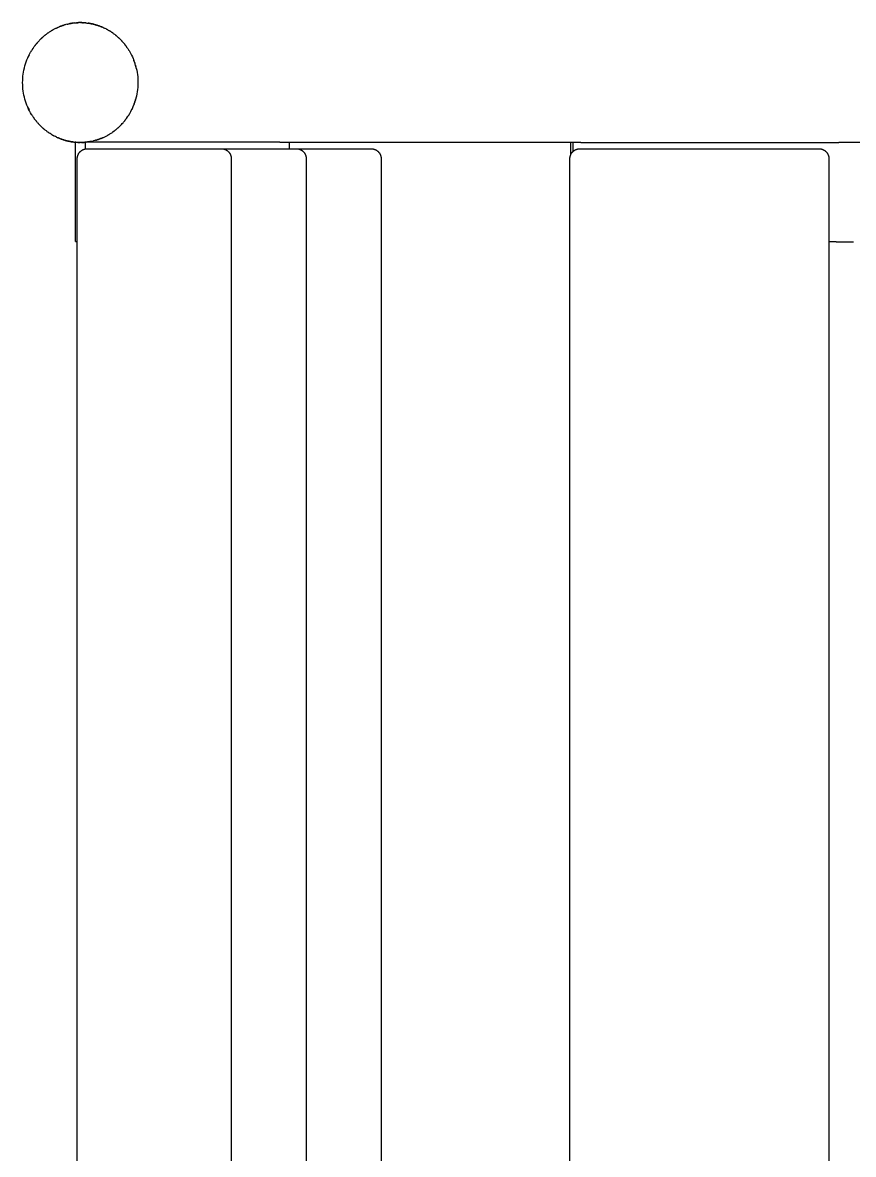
# Model space of a CAD drawing. Header units: millimetres. Extents: x -2163 to 4354, y -841 to 3711.
# Drawn here: x 1638.5 to 1973.3, y 1490.7 to 1946.8 of the extents above; entities that cross this region are included whole.
import ezdxf

# ---------------------------------------------------------------- set-up
doc = ezdxf.new("R2010")
doc.units = ezdxf.units.MM
doc.header["$MEASUREMENT"] = 0
doc.layers.add('Utwórz2D linie widoczne', color=7, linetype='Continuous', true_color=0x000000)

msp = doc.modelspace()

# ---------------------------------------------------------------- linework, layer by layer
at = {"layer": 'Utwórz2D linie widoczne'}
for p, q in [((1649.62, 1943.23), (1649.84, 1943.37)), ((1649.87, 1943.39), (1649.84, 1943.37)), ((1649.87, 1943.39), (1650.09, 1943.52)), ((1650.13, 1943.54), (1650.09, 1943.52)), ((1650.13, 1943.54), (1650.35, 1943.67)), ((1650.38, 1943.7), (1650.35, 1943.67)), ((1650.38, 1943.7), (1650.6, 1943.82)), ((1650.64, 1943.85), (1650.6, 1943.82)), ((1650.64, 1943.85), (1650.86, 1943.97)), ((1650.9, 1943.99), (1650.86, 1943.97)), ((1650.9, 1943.99), (1651.12, 1944.11)), ((1651.17, 1944.13), (1651.12, 1944.11)), ((1651.17, 1944.13), (1651.38, 1944.25)), ((1651.43, 1944.27), (1651.38, 1944.25)), ((1651.43, 1944.27), (1651.65, 1944.38)), ((1651.7, 1944.41), (1651.65, 1944.38)), ((1651.7, 1944.41), (1651.91, 1944.52)), ((1651.97, 1944.54), (1651.91, 1944.52)), ((1651.97, 1944.54), (1652.17, 1944.64)), ((1652.24, 1944.67), (1652.17, 1944.64)), ((1652.24, 1944.67), (1652.44, 1944.77)), ((1652.51, 1944.8), (1652.44, 1944.77)), ((1652.51, 1944.8), (1652.71, 1944.89)), ((1652.79, 1944.92), (1652.71, 1944.89)), ((1652.79, 1944.92), (1652.97, 1945)), ((1653.06, 1945.04), (1652.97, 1945)), ((1653.06, 1945.04), (1653.24, 1945.11)), ((1653.34, 1945.15), (1653.24, 1945.11)), ((1653.34, 1945.15), (1653.51, 1945.22)), ((1653.62, 1945.27), (1653.51, 1945.22)), ((1653.62, 1945.27), (1653.78, 1945.33)), ((1653.9, 1945.37), (1653.78, 1945.33)), ((1653.9, 1945.37), (1654.05, 1945.43)), ((1654.18, 1945.48), (1654.05, 1945.43)), ((1654.18, 1945.48), (1654.32, 1945.53)), ((1654.47, 1945.58), (1654.32, 1945.53)), ((1654.47, 1945.58), (1654.59, 1945.62)), ((1654.75, 1945.68), (1654.59, 1945.62)), ((1654.75, 1945.68), (1654.86, 1945.71)), ((1655.04, 1945.77), (1654.86, 1945.71)), ((1655.04, 1945.77), (1655.13, 1945.8)), ((1655.33, 1945.86), (1655.13, 1945.8)), ((1655.33, 1945.86), (1655.4, 1945.88)), ((1655.62, 1945.94), (1655.4, 1945.88)), ((1655.62, 1945.94), (1655.67, 1945.96)), ((1655.91, 1946.02), (1655.67, 1945.96)), ((1655.91, 1946.02), (1655.94, 1946.03)), ((1656.49, 1946.17), (1655.94, 1946.03)), ((1656.49, 1946.17), (1656.75, 1946.24)), ((1656.79, 1946.24), (1656.75, 1946.24)), ((1656.79, 1946.24), (1657.02, 1946.3)), ((1657.08, 1946.31), (1657.02, 1946.3)), ((1657.08, 1946.31), (1657.29, 1946.35)), ((1657.37, 1946.37), (1657.29, 1946.35)), ((1657.37, 1946.37), (1657.56, 1946.41)), ((1657.67, 1946.43), (1657.56, 1946.41)), ((1657.67, 1946.43), (1657.83, 1946.46)), ((1657.96, 1946.48), (1657.83, 1946.46)), ((1657.96, 1946.48), (1658.1, 1946.5)), ((1658.26, 1946.53), (1658.1, 1946.5)), ((1658.26, 1946.53), (1658.37, 1946.55)), ((1658.56, 1946.57), (1658.37, 1946.55)), ((1658.56, 1946.57), (1658.64, 1946.59)), ((1658.85, 1946.62), (1658.64, 1946.59)), ((1658.85, 1946.62), (1658.91, 1946.62)), ((1659.15, 1946.65), (1658.91, 1946.62)), ((1659.15, 1946.65), (1659.17, 1946.66)), ((1659.45, 1946.69), (1659.17, 1946.66)), ((1659.45, 1946.69), (1659.7, 1946.71)), ((1659.75, 1946.72), (1659.7, 1946.71)), ((1659.75, 1946.72), (1659.97, 1946.74)), ((1660.04, 1946.74), (1659.97, 1946.74)), ((1660.04, 1946.74), (1660.23, 1946.76)), ((1660.34, 1946.76), (1660.23, 1946.76)), ((1660.34, 1946.76), (1660.49, 1946.77)), ((1660.64, 1946.78), (1660.49, 1946.77)), ((1660.64, 1946.78), (1660.75, 1946.79)), ((1660.93, 1946.79), (1660.75, 1946.79)), ((1660.93, 1946.79), (1661.01, 1946.8)), ((1661.23, 1946.8), (1661.01, 1946.8)), ((1661.23, 1946.8), (1661.27, 1946.8)), ((1661.53, 1946.81), (1661.27, 1946.8)), ((1661.82, 1946.81), (1661.53, 1946.81)), ((1661.53, 1946.81), (1661.53, 1946.81)), ((1661.82, 1946.81), (1662.05, 1946.81)), ((1662.12, 1946.81), (1662.05, 1946.81)), ((1662.12, 1946.81), (1662.3, 1946.8)), ((1662.41, 1946.8), (1662.3, 1946.8)), ((1662.41, 1946.8), (1662.56, 1946.8)), ((1662.71, 1946.79), (1662.56, 1946.8)), ((1662.71, 1946.79), (1662.82, 1946.79)), ((1663, 1946.78), (1662.82, 1946.79)), ((1663, 1946.78), (1663.09, 1946.77)), ((1663.29, 1946.76), (1663.09, 1946.77)), ((1663.29, 1946.76), (1663.35, 1946.76)), ((1663.59, 1946.74), (1663.35, 1946.76)), ((1663.59, 1946.74), (1663.74, 1946.72)), ((1664.01, 1946.7), (1663.74, 1946.72)), ((1664.01, 1946.7), (1664.14, 1946.69)), ((1664.17, 1946.68), (1664.14, 1946.69)), ((1664.17, 1946.68), (1664.41, 1946.66)), ((1664.46, 1946.65), (1664.41, 1946.66)), ((1664.46, 1946.65), (1664.67, 1946.62)), ((1664.74, 1946.61), (1664.67, 1946.62)), ((1664.74, 1946.61), (1664.94, 1946.59)), ((1665.03, 1946.57), (1664.94, 1946.59)), ((1665.03, 1946.57), (1665.21, 1946.55)), ((1665.32, 1946.53), (1665.21, 1946.55)), ((1665.32, 1946.53), (1665.48, 1946.5)), ((1665.6, 1946.48), (1665.48, 1946.5)), ((1665.6, 1946.48), (1665.75, 1946.46)), ((1665.88, 1946.43), (1665.75, 1946.46)), ((1665.88, 1946.43), (1666.01, 1946.41)), ((1666.16, 1946.38), (1666.01, 1946.41)), ((1666.16, 1946.38), (1666.28, 1946.35)), ((1666.44, 1946.32), (1666.28, 1946.35)), ((1666.44, 1946.32), (1666.55, 1946.3)), ((1666.72, 1946.26), (1666.55, 1946.3)), ((1666.72, 1946.26), (1666.82, 1946.24)), ((1667, 1946.19), (1666.82, 1946.24)), ((1667, 1946.19), (1667.1, 1946.17)), ((1667.28, 1946.13), (1667.1, 1946.17)), ((1667.28, 1946.13), (1667.37, 1946.1)), ((1667.55, 1946.06), (1667.37, 1946.1)), ((1667.55, 1946.06), (1667.64, 1946.03)), ((1667.82, 1945.98), (1667.64, 1946.03)), ((1667.82, 1945.98), (1667.91, 1945.96)), ((1668.09, 1945.9), (1667.91, 1945.96)), ((1668.09, 1945.9), (1668.18, 1945.88)), ((1668.36, 1945.82), (1668.18, 1945.88)), ((1668.36, 1945.82), (1668.45, 1945.8)), ((1668.63, 1945.74), (1668.45, 1945.8)), ((1668.63, 1945.74), (1668.72, 1945.71)), ((1668.89, 1945.65), (1668.72, 1945.71)), ((1668.89, 1945.65), (1668.99, 1945.62)), ((1669.15, 1945.56), (1668.99, 1945.62)), ((1669.15, 1945.56), (1669.26, 1945.53)), ((1669.42, 1945.47), (1669.26, 1945.53)), ((1669.42, 1945.47), (1669.53, 1945.43)), ((1669.67, 1945.38), (1669.53, 1945.43)), ((1669.67, 1945.38), (1669.8, 1945.33)), ((1669.93, 1945.28), (1669.8, 1945.33)), ((1669.93, 1945.28), (1670.07, 1945.22)), ((1670.19, 1945.18), (1670.07, 1945.22)), ((1670.19, 1945.18), (1670.34, 1945.11)), ((1670.44, 1945.07), (1670.34, 1945.11)), ((1670.44, 1945.07), (1670.6, 1945)), ((1670.69, 1944.97), (1670.6, 1945)), ((1670.69, 1944.97), (1670.87, 1944.89)), ((1670.94, 1944.86), (1670.87, 1944.89)), ((1670.94, 1944.86), (1671.14, 1944.77)), ((1671.18, 1944.75), (1671.14, 1944.77)), ((1671.18, 1944.75), (1671.4, 1944.64)), ((1671.78, 1944.46), (1671.4, 1944.64)), ((1672.14, 1944.28), (1671.78, 1944.46)), ((1672.14, 1944.28), (1672.19, 1944.25)), ((1672.38, 1944.15), (1672.19, 1944.25)), ((1672.38, 1944.15), (1672.45, 1944.11)), ((1672.61, 1944.03), (1672.45, 1944.11)), ((1672.61, 1944.03), (1672.72, 1943.97)), ((1672.84, 1943.9), (1672.72, 1943.97)), ((1672.84, 1943.9), (1672.97, 1943.82)), ((1673.07, 1943.77), (1672.97, 1943.82)), ((1673.07, 1943.77), (1673.23, 1943.67)), ((1673.29, 1943.64), (1673.23, 1943.67)), ((1673.29, 1943.64), (1673.49, 1943.52)), ((1673.96, 1943.23), (1673.49, 1943.52)), ((1644.4, 1938.66), (1644.54, 1938.83)), ((1644.58, 1938.87), (1644.54, 1938.83)), ((1644.58, 1938.87), (1644.87, 1939.2)), ((1644.87, 1939.2), (1645.16, 1939.51)), ((1645.35, 1939.71), (1645.16, 1939.51)), ((1645.35, 1939.71), (1645.37, 1939.74)), ((1645.54, 1939.92), (1645.37, 1939.74)), ((1645.54, 1939.92), (1645.58, 1939.96)), ((1645.75, 1940.12), (1645.58, 1939.96)), ((1645.75, 1940.12), (1645.8, 1940.17)), ((1645.95, 1940.32), (1645.8, 1940.17)), ((1645.95, 1940.32), (1646.02, 1940.39)), ((1646.16, 1940.52), (1646.02, 1940.39)), ((1646.16, 1940.52), (1646.24, 1940.6)), ((1646.37, 1940.72), (1646.24, 1940.6)), ((1646.37, 1940.72), (1646.46, 1940.8)), ((1646.58, 1940.91), (1646.46, 1940.8)), ((1646.58, 1940.91), (1646.69, 1941.01)), ((1646.8, 1941.11), (1646.69, 1941.01)), ((1646.8, 1941.11), (1646.92, 1941.21)), ((1647.02, 1941.3), (1646.92, 1941.21)), ((1647.02, 1941.3), (1647.15, 1941.41)), ((1647.24, 1941.49), (1647.15, 1941.41)), ((1647.24, 1941.49), (1647.39, 1941.6)), ((1647.47, 1941.67), (1647.39, 1941.6)), ((1647.47, 1941.67), (1647.62, 1941.8)), ((1647.7, 1941.86), (1647.62, 1941.8)), ((1647.7, 1941.86), (1647.86, 1941.98)), ((1647.93, 1942.04), (1647.86, 1941.98)), ((1647.93, 1942.04), (1648.1, 1942.17)), ((1648.16, 1942.22), (1648.1, 1942.17)), ((1648.16, 1942.22), (1648.34, 1942.35)), ((1648.4, 1942.39), (1648.34, 1942.35)), ((1648.4, 1942.39), (1648.59, 1942.53)), ((1648.64, 1942.56), (1648.59, 1942.53)), ((1648.64, 1942.56), (1648.83, 1942.7)), ((1648.88, 1942.73), (1648.83, 1942.7)), ((1648.88, 1942.73), (1649.08, 1942.87)), ((1649.12, 1942.9), (1649.08, 1942.87)), ((1649.12, 1942.9), (1649.33, 1943.04)), ((1649.37, 1943.07), (1649.33, 1943.04)), ((1649.37, 1943.07), (1649.58, 1943.2)), ((1649.62, 1943.23), (1649.58, 1943.2)), ((1673.96, 1943.23), (1674, 1943.2)), ((1674.18, 1943.09), (1674, 1943.2)), ((1674.18, 1943.09), (1674.25, 1943.04)), ((1674.4, 1942.94), (1674.25, 1943.04)), ((1674.4, 1942.94), (1674.5, 1942.87)), ((1674.62, 1942.79), (1674.5, 1942.87)), ((1674.62, 1942.79), (1674.74, 1942.7)), ((1674.84, 1942.64), (1674.74, 1942.7)), ((1674.84, 1942.64), (1674.99, 1942.53)), ((1675.05, 1942.48), (1674.99, 1942.53)), ((1675.05, 1942.48), (1675.24, 1942.35)), ((1675.27, 1942.32), (1675.24, 1942.35)), ((1675.27, 1942.32), (1675.48, 1942.17)), ((1675.92, 1941.83), (1675.48, 1942.17)), ((1675.92, 1941.83), (1675.96, 1941.8)), ((1676.13, 1941.66), (1675.96, 1941.8)), ((1676.13, 1941.66), (1676.19, 1941.6)), ((1676.34, 1941.48), (1676.19, 1941.6)), ((1676.34, 1941.48), (1676.43, 1941.41)), ((1676.55, 1941.3), (1676.43, 1941.41)), ((1676.55, 1941.3), (1676.66, 1941.21)), ((1676.76, 1941.12), (1676.66, 1941.21)), ((1676.76, 1941.12), (1676.89, 1941.01)), ((1676.97, 1940.94), (1676.89, 1941.01)), ((1676.97, 1940.94), (1677.11, 1940.8)), ((1677.17, 1940.75), (1677.11, 1940.8)), ((1677.17, 1940.75), (1677.34, 1940.6)), ((1677.38, 1940.56), (1677.34, 1940.6)), ((1677.38, 1940.56), (1677.56, 1940.39)), ((1677.58, 1940.36), (1677.56, 1940.39)), ((1677.58, 1940.36), (1677.78, 1940.17)), ((1678.08, 1939.87), (1677.78, 1940.17)), ((1678.38, 1939.55), (1678.08, 1939.87)), ((1678.38, 1939.55), (1678.42, 1939.51)), ((1678.58, 1939.34), (1678.42, 1939.51)), ((1678.58, 1939.34), (1678.63, 1939.29)), ((1678.77, 1939.13), (1678.63, 1939.29)), ((1678.77, 1939.13), (1678.83, 1939.06)), ((1678.96, 1938.91), (1678.83, 1939.06)), ((1678.96, 1938.91), (1679.04, 1938.83)), ((1679.15, 1938.69), (1679.04, 1938.83)), ((1679.15, 1938.69), (1679.24, 1938.6)), ((1641.33, 1934.09), (1641.74, 1934.84)), ((1641.74, 1934.84), (1641.95, 1935.22)), ((1641.95, 1935.22), (1642.18, 1935.59)), ((1642.18, 1935.59), (1642.19, 1935.62)), ((1642.29, 1935.77), (1642.19, 1935.62)), ((1642.29, 1935.77), (1642.35, 1935.88)), ((1642.43, 1936), (1642.35, 1935.88)), ((1642.43, 1936), (1642.52, 1936.13)), ((1642.58, 1936.23), (1642.52, 1936.13)), ((1642.58, 1936.23), (1642.68, 1936.39)), ((1642.73, 1936.45), (1642.68, 1936.39)), ((1642.73, 1936.45), (1643.21, 1937.15)), ((1643.36, 1937.35), (1643.21, 1937.15)), ((1643.36, 1937.35), (1643.39, 1937.39)), ((1643.52, 1937.57), (1643.39, 1937.39)), ((1643.52, 1937.57), (1643.57, 1937.64)), ((1643.69, 1937.79), (1643.57, 1937.64)), ((1643.69, 1937.79), (1643.76, 1937.88)), ((1643.86, 1938.01), (1643.76, 1937.88)), ((1643.86, 1938.01), (1643.95, 1938.12)), ((1644.04, 1938.23), (1643.95, 1938.12)), ((1644.04, 1938.23), (1644.14, 1938.36)), ((1644.21, 1938.45), (1644.14, 1938.36)), ((1644.21, 1938.45), (1644.34, 1938.6)), ((1644.4, 1938.66), (1644.34, 1938.6)), ((1679.34, 1938.47), (1679.24, 1938.6)), ((1679.34, 1938.47), (1679.43, 1938.36)), ((1679.53, 1938.25), (1679.43, 1938.36)), ((1679.53, 1938.25), (1679.63, 1938.12)), ((1679.71, 1938.02), (1679.63, 1938.12)), ((1679.71, 1938.02), (1679.82, 1937.88)), ((1679.89, 1937.79), (1679.82, 1937.88)), ((1679.89, 1937.79), (1680.01, 1937.64)), ((1680.07, 1937.55), (1680.01, 1937.64)), ((1680.07, 1937.55), (1680.19, 1937.39)), ((1680.25, 1937.31), (1680.19, 1937.39)), ((1680.25, 1937.31), (1680.37, 1937.15)), ((1680.42, 1937.07), (1680.37, 1937.15)), ((1680.42, 1937.07), (1680.55, 1936.9)), ((1680.59, 1936.83), (1680.55, 1936.9)), ((1680.59, 1936.83), (1680.72, 1936.64)), ((1680.76, 1936.58), (1680.72, 1936.64)), ((1680.76, 1936.58), (1680.89, 1936.39)), ((1680.93, 1936.34), (1680.89, 1936.39)), ((1680.93, 1936.34), (1681.06, 1936.13)), ((1681.09, 1936.08), (1681.06, 1936.13)), ((1681.09, 1936.08), (1681.23, 1935.88)), ((1681.25, 1935.83), (1681.23, 1935.88)), ((1681.25, 1935.83), (1681.39, 1935.62)), ((1681.41, 1935.57), (1681.39, 1935.62)), ((1681.41, 1935.57), (1681.54, 1935.35)), ((1681.57, 1935.31), (1681.54, 1935.35)), ((1681.57, 1935.31), (1681.7, 1935.09)), ((1681.72, 1935.05), (1681.7, 1935.09)), ((1681.72, 1935.05), (1681.85, 1934.83)), ((1681.87, 1934.79), (1681.85, 1934.83)), ((1681.87, 1934.79), (1682, 1934.56)), ((1682.02, 1934.52), (1682, 1934.56)), ((1682.02, 1934.52), (1682.14, 1934.29)), ((1682.16, 1934.25), (1682.14, 1934.29)), ((1682.16, 1934.25), (1682.47, 1933.64)), ((1639.46, 1929.36), (1639.71, 1930.17)), ((1639.71, 1930.17), (1639.98, 1930.98)), ((1639.98, 1930.98), (1640.28, 1931.77)), ((1640.28, 1931.77), (1640.6, 1932.56)), ((1640.6, 1932.56), (1640.95, 1933.33)), ((1640.66, 1932.68), (1640.65, 1932.66)), ((1640.66, 1932.68), (1640.77, 1932.93)), ((1641, 1933.43), (1640.77, 1932.93)), ((1640.95, 1933.33), (1641.33, 1934.09)), ((1641.12, 1933.67), (1641.03, 1933.48)), ((1682.47, 1933.64), (1682.77, 1933.01)), ((1682.77, 1933.01), (1683.05, 1932.38)), ((1683.08, 1932.31), (1683.05, 1932.38)), ((1683.08, 1932.31), (1683.16, 1932.11)), ((1683.19, 1932.02), (1683.16, 1932.11)), ((1683.19, 1932.02), (1683.27, 1931.83)), ((1683.31, 1931.74), (1683.27, 1931.83)), ((1683.31, 1931.74), (1683.38, 1931.55)), ((1683.42, 1931.45), (1683.38, 1931.55)), ((1683.42, 1931.45), (1683.49, 1931.27)), ((1683.53, 1931.15), (1683.49, 1931.27)), ((1683.53, 1931.15), (1683.59, 1930.99)), ((1683.63, 1930.86), (1683.59, 1930.99)), ((1683.63, 1930.86), (1683.68, 1930.71)), ((1683.73, 1930.57), (1683.68, 1930.71)), ((1683.73, 1930.57), (1683.78, 1930.43)), ((1683.83, 1930.27), (1683.78, 1930.43)), ((1683.83, 1930.27), (1683.87, 1930.15)), ((1683.92, 1929.98), (1683.87, 1930.15)), ((1683.92, 1929.98), (1683.95, 1929.87)), ((1684.01, 1929.68), (1683.95, 1929.87)), ((1684.01, 1929.68), (1684.04, 1929.59)), ((1684.09, 1929.38), (1684.04, 1929.59)), ((1638.6, 1924.34), (1638.67, 1925.19)), ((1638.67, 1925.19), (1638.77, 1926.03)), ((1638.77, 1926.03), (1638.9, 1926.87)), ((1638.9, 1926.87), (1639.06, 1927.71)), ((1639.06, 1927.71), (1639.25, 1928.54)), ((1639.25, 1928.54), (1639.46, 1929.36)), ((1684.09, 1929.38), (1684.11, 1929.31)), ((1684.18, 1929.08), (1684.11, 1929.31)), ((1684.18, 1929.08), (1684.19, 1929.02)), ((1684.25, 1928.77), (1684.19, 1929.02)), ((1684.25, 1928.77), (1684.26, 1928.74)), ((1684.33, 1928.47), (1684.26, 1928.74)), ((1684.33, 1928.47), (1684.52, 1927.62)), ((1684.52, 1927.62), (1684.67, 1926.76)), ((1684.67, 1926.76), (1684.8, 1925.9)), ((1684.8, 1925.9), (1684.9, 1925.03)), ((1684.9, 1925.03), (1684.97, 1924.17)), ((1638.54, 1922.64), (1638.56, 1923.49)), ((1638.56, 1921.79), (1638.54, 1922.64)), ((1638.56, 1923.49), (1638.6, 1924.34)), ((1638.6, 1920.94), (1638.56, 1921.79)), ((1638.68, 1920.1), (1638.6, 1920.94)), ((1684.93, 1920.68), (1684.85, 1919.81)), ((1684.99, 1921.55), (1684.93, 1920.68)), ((1684.97, 1924.17), (1685, 1923.29)), ((1685.01, 1922.42), (1684.99, 1921.55)), ((1685, 1923.29), (1685.01, 1922.42)), ((1638.78, 1919.25), (1638.68, 1920.1)), ((1638.91, 1918.41), (1638.78, 1919.25)), ((1639.07, 1917.58), (1638.91, 1918.41)), ((1639.26, 1916.75), (1639.07, 1917.58)), ((1639.47, 1915.93), (1639.26, 1916.75)), ((1639.72, 1915.12), (1639.47, 1915.93)), ((1684.11, 1916.01), (1684.06, 1915.83)), ((1684.11, 1916.01), (1684.14, 1916.11)), ((1684.19, 1916.3), (1684.14, 1916.11)), ((1684.19, 1916.3), (1684.21, 1916.39)), ((1684.42, 1917.23), (1684.21, 1916.39)), ((1684.59, 1918.09), (1684.42, 1917.23)), ((1684.74, 1918.95), (1684.59, 1918.09)), ((1684.85, 1919.81), (1684.74, 1918.95)), ((1639.99, 1914.31), (1639.72, 1915.12)), ((1640.29, 1913.51), (1639.99, 1914.31)), ((1640.62, 1912.73), (1640.29, 1913.51)), ((1640.53, 1912.94), (1640.83, 1912.27)), ((1640.97, 1911.96), (1640.62, 1912.73)), ((1640.83, 1912.27), (1641.14, 1911.61)), ((1641.35, 1911.2), (1640.97, 1911.96)), ((1682.28, 1911.3), (1682.34, 1911.41)), ((1682.42, 1911.57), (1682.34, 1911.41)), ((1682.42, 1911.57), (1682.46, 1911.65)), ((1682.55, 1911.84), (1682.46, 1911.65)), ((1682.55, 1911.84), (1682.57, 1911.89)), ((1682.81, 1912.39), (1682.57, 1911.89)), ((1682.81, 1912.39), (1682.92, 1912.64)), ((1682.93, 1912.66), (1682.92, 1912.64)), ((1682.93, 1912.66), (1683.24, 1913.4)), ((1683.27, 1913.49), (1683.24, 1913.4)), ((1683.27, 1913.49), (1683.34, 1913.67)), ((1683.38, 1913.77), (1683.34, 1913.67)), ((1683.38, 1913.77), (1683.44, 1913.93)), ((1683.49, 1914.05), (1683.44, 1913.93)), ((1683.49, 1914.05), (1683.54, 1914.19)), ((1683.59, 1914.33), (1683.54, 1914.19)), ((1683.59, 1914.33), (1683.63, 1914.46)), ((1683.68, 1914.61), (1683.63, 1914.46)), ((1683.68, 1914.61), (1683.72, 1914.73)), ((1683.78, 1914.89), (1683.72, 1914.73)), ((1683.78, 1914.89), (1683.81, 1915)), ((1683.87, 1915.17), (1683.81, 1915)), ((1683.87, 1915.17), (1683.9, 1915.27)), ((1683.95, 1915.45), (1683.9, 1915.27)), ((1683.95, 1915.45), (1683.98, 1915.55)), ((1684.04, 1915.73), (1683.98, 1915.55)), ((1684.04, 1915.73), (1684.06, 1915.83)), ((1641.75, 1910.45), (1641.35, 1911.2)), ((1642.18, 1909.72), (1641.75, 1910.45)), ((1642.19, 1909.7), (1642.18, 1909.72)), ((1642.19, 1909.7), (1642.32, 1909.49)), ((1642.35, 1909.44), (1642.32, 1909.49)), ((1642.35, 1909.44), (1642.49, 1909.24)), ((1642.52, 1909.19), (1642.49, 1909.24)), ((1642.52, 1909.19), (1642.65, 1908.98)), ((1642.68, 1908.93), (1642.65, 1908.98)), ((1642.68, 1908.93), (1642.82, 1908.74)), ((1642.86, 1908.68), (1642.82, 1908.74)), ((1642.86, 1908.68), (1642.98, 1908.49)), ((1643.03, 1908.42), (1642.98, 1908.49)), ((1643.03, 1908.42), (1643.16, 1908.25)), ((1643.21, 1908.17), (1643.16, 1908.25)), ((1643.21, 1908.17), (1643.33, 1908.01)), ((1643.39, 1907.93), (1643.33, 1908.01)), ((1643.39, 1907.93), (1643.51, 1907.77)), ((1643.57, 1907.68), (1643.51, 1907.77)), ((1643.57, 1907.68), (1643.69, 1907.53)), ((1643.76, 1907.44), (1643.69, 1907.53)), ((1643.76, 1907.44), (1643.87, 1907.3)), ((1643.95, 1907.2), (1643.87, 1907.3)), ((1643.95, 1907.2), (1644.05, 1907.07)), ((1644.14, 1906.96), (1644.05, 1907.07)), ((1644.14, 1906.96), (1644.24, 1906.85)), ((1644.34, 1906.72), (1644.24, 1906.85)), ((1679.24, 1906.72), (1679.36, 1906.87)), ((1679.43, 1906.96), (1679.36, 1906.87)), ((1679.43, 1906.96), (1679.54, 1907.09)), ((1679.63, 1907.2), (1679.54, 1907.09)), ((1679.63, 1907.2), (1679.72, 1907.31)), ((1679.82, 1907.44), (1679.72, 1907.31)), ((1679.82, 1907.44), (1679.89, 1907.53)), ((1680.01, 1907.68), (1679.89, 1907.53)), ((1680.01, 1907.68), (1680.06, 1907.75)), ((1680.19, 1907.93), (1680.06, 1907.75)), ((1680.19, 1907.93), (1680.22, 1907.97)), ((1680.37, 1908.17), (1680.22, 1907.97)), ((1680.37, 1908.17), (1680.85, 1908.87)), ((1680.89, 1908.93), (1680.85, 1908.87)), ((1680.89, 1908.93), (1681, 1909.09)), ((1681.06, 1909.19), (1681, 1909.09)), ((1681.06, 1909.19), (1681.15, 1909.32)), ((1681.23, 1909.44), (1681.15, 1909.32)), ((1681.23, 1909.44), (1681.29, 1909.55)), ((1681.39, 1909.7), (1681.29, 1909.55)), ((1681.39, 1909.7), (1681.43, 1909.77)), ((1681.54, 1909.97), (1681.43, 1909.77)), ((1681.54, 1909.97), (1681.57, 1910)), ((1681.7, 1910.23), (1681.57, 1910)), ((1681.7, 1910.23), (1681.83, 1910.46)), ((1681.83, 1910.46), (1681.96, 1910.7)), ((1682, 1910.76), (1681.96, 1910.7)), ((1682, 1910.76), (1682.09, 1910.93)), ((1682.14, 1911.03), (1682.09, 1910.93)), ((1682.14, 1911.03), (1682.21, 1911.17)), ((1682.28, 1911.3), (1682.21, 1911.17)), ((1644.34, 1906.72), (1644.42, 1906.63)), ((1644.54, 1906.49), (1644.42, 1906.63)), ((1644.54, 1906.49), (1644.61, 1906.41)), ((1644.74, 1906.26), (1644.61, 1906.41)), ((1644.74, 1906.26), (1644.81, 1906.19)), ((1644.95, 1906.03), (1644.81, 1906.19)), ((1644.95, 1906.03), (1645, 1905.98)), ((1645.16, 1905.81), (1645, 1905.98)), ((1645.16, 1905.81), (1645.19, 1905.77)), ((1645.49, 1905.45), (1645.19, 1905.77)), ((1645.8, 1905.15), (1645.49, 1905.45)), ((1645.8, 1905.15), (1645.99, 1904.96)), ((1646.02, 1904.93), (1645.99, 1904.96)), ((1646.02, 1904.93), (1646.2, 1904.76)), ((1646.24, 1904.72), (1646.2, 1904.76)), ((1646.24, 1904.72), (1646.4, 1904.57)), ((1646.46, 1904.51), (1646.4, 1904.57)), ((1646.46, 1904.51), (1646.61, 1904.38)), ((1646.69, 1904.31), (1646.61, 1904.38)), ((1646.69, 1904.31), (1646.82, 1904.2)), ((1646.92, 1904.11), (1646.82, 1904.2)), ((1646.92, 1904.11), (1647.03, 1904.02)), ((1647.15, 1903.91), (1647.03, 1904.02)), ((1647.15, 1903.91), (1647.24, 1903.84)), ((1647.39, 1903.72), (1647.24, 1903.84)), ((1647.39, 1903.72), (1647.45, 1903.66)), ((1647.62, 1903.52), (1647.45, 1903.66)), ((1647.62, 1903.52), (1647.66, 1903.49)), ((1648.1, 1903.15), (1647.66, 1903.49)), ((1648.1, 1903.15), (1648.31, 1903)), ((1648.34, 1902.97), (1648.31, 1903)), ((1648.34, 1902.97), (1648.52, 1902.84)), ((1648.59, 1902.79), (1648.52, 1902.84)), ((1648.59, 1902.79), (1648.74, 1902.68)), ((1648.83, 1902.62), (1648.74, 1902.68)), ((1648.83, 1902.62), (1648.96, 1902.53)), ((1649.08, 1902.45), (1648.96, 1902.53)), ((1649.08, 1902.45), (1649.18, 1902.38)), ((1649.33, 1902.28), (1649.18, 1902.38)), ((1649.33, 1902.28), (1649.4, 1902.23)), ((1649.58, 1902.12), (1649.4, 1902.23)), ((1674, 1902.12), (1674.21, 1902.25)), ((1674.25, 1902.28), (1674.21, 1902.25)), ((1674.25, 1902.28), (1674.45, 1902.42)), ((1674.5, 1902.45), (1674.45, 1902.42)), ((1674.5, 1902.45), (1674.7, 1902.58)), ((1674.74, 1902.62), (1674.7, 1902.58)), ((1674.74, 1902.62), (1674.94, 1902.76)), ((1674.99, 1902.79), (1674.94, 1902.76)), ((1674.99, 1902.79), (1675.18, 1902.93)), ((1675.24, 1902.97), (1675.18, 1902.93)), ((1675.24, 1902.97), (1675.42, 1903.1)), ((1675.48, 1903.15), (1675.42, 1903.1)), ((1675.48, 1903.15), (1675.65, 1903.28)), ((1675.72, 1903.34), (1675.65, 1903.28)), ((1675.72, 1903.34), (1675.88, 1903.46)), ((1675.96, 1903.52), (1675.88, 1903.46)), ((1675.96, 1903.52), (1676.11, 1903.65)), ((1676.19, 1903.72), (1676.11, 1903.65)), ((1676.19, 1903.72), (1676.33, 1903.83)), ((1676.43, 1903.91), (1676.33, 1903.83)), ((1676.43, 1903.91), (1676.56, 1904.02)), ((1676.66, 1904.11), (1676.56, 1904.02)), ((1676.66, 1904.11), (1676.78, 1904.21)), ((1676.89, 1904.31), (1676.78, 1904.21)), ((1676.89, 1904.31), (1676.99, 1904.41)), ((1677.11, 1904.51), (1676.99, 1904.41)), ((1677.11, 1904.51), (1677.21, 1904.6)), ((1677.34, 1904.72), (1677.21, 1904.6)), ((1677.34, 1904.72), (1677.42, 1904.8)), ((1677.56, 1904.93), (1677.42, 1904.8)), ((1677.56, 1904.93), (1677.63, 1905)), ((1677.78, 1905.15), (1677.63, 1905)), ((1677.78, 1905.15), (1677.83, 1905.2)), ((1678, 1905.36), (1677.83, 1905.2)), ((1678, 1905.36), (1678.03, 1905.4)), ((1678.21, 1905.58), (1678.03, 1905.4)), ((1678.21, 1905.58), (1678.23, 1905.61)), ((1678.42, 1905.81), (1678.23, 1905.61)), ((1678.42, 1905.81), (1678.71, 1906.12)), ((1678.71, 1906.12), (1679, 1906.45)), ((1679.04, 1906.49), (1679, 1906.45)), ((1679.04, 1906.49), (1679.18, 1906.66)), ((1679.24, 1906.72), (1679.18, 1906.66)), ((1649.58, 1902.12), (1649.62, 1902.09)), ((1650.09, 1901.8), (1649.62, 1902.09)), ((1650.09, 1901.8), (1650.28, 1901.68)), ((1650.35, 1901.65), (1650.28, 1901.68)), ((1650.35, 1901.65), (1650.51, 1901.55)), ((1650.6, 1901.5), (1650.51, 1901.55)), ((1650.6, 1901.5), (1650.74, 1901.42)), ((1650.86, 1901.35), (1650.74, 1901.42)), ((1650.86, 1901.35), (1650.97, 1901.29)), ((1651.12, 1901.21), (1650.97, 1901.29)), ((1651.12, 1901.21), (1651.2, 1901.17)), ((1651.38, 1901.07), (1651.2, 1901.17)), ((1651.38, 1901.07), (1651.43, 1901.04)), ((1651.8, 1900.86), (1651.43, 1901.04)), ((1652.17, 1900.68), (1651.8, 1900.86)), ((1652.17, 1900.68), (1652.4, 1900.57)), ((1652.44, 1900.55), (1652.4, 1900.57)), ((1652.44, 1900.55), (1652.64, 1900.46)), ((1652.71, 1900.43), (1652.64, 1900.46)), ((1652.71, 1900.43), (1652.89, 1900.35)), ((1652.97, 1900.32), (1652.89, 1900.35)), ((1652.97, 1900.32), (1653.14, 1900.25)), ((1653.24, 1900.21), (1653.14, 1900.25)), ((1653.24, 1900.21), (1653.39, 1900.14)), ((1653.51, 1900.1), (1653.39, 1900.14)), ((1653.51, 1900.1), (1653.65, 1900.04)), ((1653.78, 1899.99), (1653.65, 1900.04)), ((1653.78, 1899.99), (1653.9, 1899.94)), ((1654.05, 1899.89), (1653.9, 1899.94)), ((1654.05, 1899.89), (1654.16, 1899.85)), ((1654.32, 1899.79), (1654.16, 1899.85)), ((1654.32, 1899.79), (1654.42, 1899.76)), ((1654.59, 1899.7), (1654.42, 1899.76)), ((1654.59, 1899.7), (1654.69, 1899.67)), ((1654.86, 1899.61), (1654.69, 1899.67)), ((1654.86, 1899.61), (1654.95, 1899.58)), ((1655.13, 1899.52), (1654.95, 1899.58)), ((1655.13, 1899.52), (1655.22, 1899.5)), ((1655.4, 1899.44), (1655.22, 1899.5)), ((1655.4, 1899.44), (1655.49, 1899.42)), ((1655.67, 1899.36), (1655.49, 1899.42)), ((1655.67, 1899.36), (1655.76, 1899.34)), ((1655.94, 1899.29), (1655.76, 1899.34)), ((1655.94, 1899.29), (1656.03, 1899.26)), ((1656.21, 1899.22), (1656.03, 1899.26)), ((1656.21, 1899.22), (1656.3, 1899.19)), ((1656.48, 1899.15), (1656.3, 1899.19)), ((1656.48, 1899.15), (1656.58, 1899.13)), ((1656.75, 1899.08), (1656.58, 1899.13)), ((1656.75, 1899.08), (1656.86, 1899.06)), ((1657.02, 1899.02), (1656.86, 1899.06)), ((1657.02, 1899.02), (1657.13, 1899)), ((1657.29, 1898.97), (1657.13, 1899)), ((1657.29, 1898.97), (1657.41, 1898.94)), ((1657.56, 1898.91), (1657.41, 1898.94)), ((1657.56, 1898.91), (1657.7, 1898.89)), ((1657.83, 1898.86), (1657.7, 1898.89)), ((1657.83, 1898.86), (1657.98, 1898.84)), ((1658.1, 1898.82), (1657.98, 1898.84)), ((1658.1, 1898.82), (1658.26, 1898.79)), ((1658.37, 1898.77), (1658.26, 1898.79)), ((1658.37, 1898.77), (1658.55, 1898.75)), ((1658.64, 1898.73), (1658.55, 1898.75)), ((1658.64, 1898.73), (1658.83, 1898.71)), ((1658.91, 1898.7), (1658.83, 1898.71)), ((1658.91, 1898.7), (1659.12, 1898.67)), ((1659.17, 1898.66), (1659.12, 1898.67)), ((1659.17, 1898.66), (1659.41, 1898.64)), ((1659.44, 1898.63), (1659.41, 1898.64)), ((1659.44, 1898.63), (1659.57, 1898.62)), ((1659.97, 1898.58), (1659.57, 1898.62)), ((1659.87, 1858.59), (1659.87, 1898.59)), ((1659.97, 1898.58), (1659.99, 1898.58)), ((1660.23, 1898.56), (1659.99, 1898.58)), ((1660.23, 1898.56), (1660.28, 1898.56)), ((1660.49, 1898.55), (1660.28, 1898.56)), ((1660.49, 1898.55), (1660.58, 1898.54)), ((1660.75, 1898.53), (1660.58, 1898.54)), ((1660.75, 1898.53), (1660.87, 1898.53)), ((1661.01, 1898.52), (1660.87, 1898.53)), ((1661.01, 1898.52), (1661.16, 1898.52)), ((1661.27, 1898.52), (1661.16, 1898.52)), ((1661.27, 1898.52), (1661.46, 1898.51)), ((1661.53, 1898.51), (1661.46, 1898.51)), ((1661.53, 1898.51), (1661.76, 1898.51)), ((1661.79, 1898.51), (1661.76, 1898.51)), ((1662.05, 1898.51), (1661.79, 1898.51)), ((1662.3, 1898.52), (1662.05, 1898.51)), ((1662.05, 1898.51), (1662.05, 1898.51)), ((1662.3, 1898.52), (1662.35, 1898.52)), ((1662.56, 1898.52), (1662.35, 1898.52)), ((1662.56, 1898.52), (1662.64, 1898.53)), ((1662.82, 1898.53), (1662.64, 1898.53)), ((1662.82, 1898.53), (1662.94, 1898.54)), ((1663.09, 1898.55), (1662.94, 1898.54)), ((1663.09, 1898.55), (1663.24, 1898.56)), ((1663.35, 1898.56), (1663.24, 1898.56)), ((1663.35, 1898.56), (1663.54, 1898.58)), ((1663.88, 1898.61), (1663.54, 1898.58)), ((1742.22, 1898.59), (1663.71, 1898.59)), ((1663.71, 1898.59), (1663.71, 1895.87)), ((1663.88, 1898.61), (1664.13, 1898.63)), ((1664.41, 1898.66), (1664.13, 1898.63)), ((1664.41, 1898.66), (1664.43, 1898.67)), ((1664.67, 1898.7), (1664.43, 1898.67)), ((1664.67, 1898.7), (1664.72, 1898.7)), ((1664.94, 1898.73), (1664.72, 1898.7)), ((1664.94, 1898.73), (1665.02, 1898.74)), ((1665.21, 1898.77), (1665.02, 1898.74)), ((1665.21, 1898.77), (1665.32, 1898.79)), ((1665.48, 1898.82), (1665.32, 1898.79)), ((1665.48, 1898.82), (1665.61, 1898.84)), ((1665.75, 1898.86), (1665.61, 1898.84)), ((1665.75, 1898.86), (1665.91, 1898.89)), ((1666.01, 1898.91), (1665.91, 1898.89)), ((1666.01, 1898.91), (1666.2, 1898.95)), ((1666.28, 1898.97), (1666.2, 1898.95)), ((1666.28, 1898.97), (1666.5, 1899.01)), ((1666.55, 1899.02), (1666.5, 1899.01)), ((1666.55, 1899.02), (1666.79, 1899.08)), ((1666.82, 1899.08), (1666.79, 1899.08)), ((1666.82, 1899.08), (1667.09, 1899.15)), ((1667.64, 1899.29), (1667.09, 1899.15)), ((1667.64, 1899.29), (1667.67, 1899.3)), ((1667.91, 1899.36), (1667.67, 1899.3)), ((1667.91, 1899.36), (1667.96, 1899.38)), ((1668.18, 1899.44), (1667.96, 1899.38)), ((1668.18, 1899.44), (1668.25, 1899.46)), ((1668.45, 1899.52), (1668.25, 1899.46)), ((1668.45, 1899.52), (1668.54, 1899.55)), ((1668.72, 1899.61), (1668.54, 1899.55)), ((1668.72, 1899.61), (1668.82, 1899.64)), ((1668.99, 1899.7), (1668.82, 1899.64)), ((1668.99, 1899.7), (1669.11, 1899.74)), ((1669.26, 1899.79), (1669.11, 1899.74)), ((1669.26, 1899.79), (1669.39, 1899.84)), ((1669.53, 1899.89), (1669.39, 1899.84)), ((1669.53, 1899.89), (1669.68, 1899.95)), ((1669.8, 1899.99), (1669.68, 1899.95)), ((1669.8, 1899.99), (1669.96, 1900.05)), ((1670.07, 1900.1), (1669.96, 1900.05)), ((1670.07, 1900.1), (1670.24, 1900.16)), ((1670.34, 1900.21), (1670.24, 1900.16)), ((1670.34, 1900.21), (1670.52, 1900.28)), ((1670.6, 1900.32), (1670.52, 1900.28)), ((1670.6, 1900.32), (1670.79, 1900.4)), ((1670.87, 1900.43), (1670.79, 1900.4)), ((1670.87, 1900.43), (1671.07, 1900.52)), ((1671.14, 1900.55), (1671.07, 1900.52)), ((1671.14, 1900.55), (1671.34, 1900.65)), ((1671.4, 1900.68), (1671.34, 1900.65)), ((1671.4, 1900.68), (1671.61, 1900.78)), ((1671.67, 1900.8), (1671.61, 1900.78)), ((1671.67, 1900.8), (1671.88, 1900.91)), ((1671.93, 1900.93), (1671.88, 1900.91)), ((1671.93, 1900.93), (1672.15, 1901.05)), ((1672.19, 1901.07), (1672.15, 1901.05)), ((1672.19, 1901.07), (1672.41, 1901.19)), ((1672.45, 1901.21), (1672.41, 1901.19)), ((1672.45, 1901.21), (1672.68, 1901.33)), ((1672.72, 1901.35), (1672.68, 1901.33)), ((1672.72, 1901.35), (1672.94, 1901.47)), ((1672.97, 1901.5), (1672.94, 1901.47)), ((1672.97, 1901.5), (1673.2, 1901.62)), ((1673.23, 1901.65), (1673.2, 1901.62)), ((1673.23, 1901.65), (1673.45, 1901.78)), ((1673.49, 1901.8), (1673.45, 1901.78)), ((1673.49, 1901.8), (1673.71, 1901.93)), ((1673.74, 1901.95), (1673.71, 1901.93)), ((1673.74, 1901.95), (1673.96, 1902.09)), ((1674, 1902.12), (1673.96, 1902.09)), ((1863.53, 1898.51), (1742.22, 1898.51)), ((1746.07, 1895.96), (1746.07, 1898.51)), ((1859.49, 1893.75), (1859.49, 1898.51)), ((1860.4, 1894.94), (1860.4, 1898.51)), ((1863.53, 1898.51), (1966.31, 1898.51)), ((1966.31, 1898.51), (1967.49, 1898.51)), ((2254.79, 1898.51), (1967.49, 1898.51)), ((1660.69, 1893.04), (1660.73, 1893.17)), ((1660.73, 1893.17), (1660.77, 1893.3)), ((1660.77, 1893.3), (1660.82, 1893.43)), ((1660.82, 1893.43), (1660.87, 1893.55)), ((1660.87, 1893.55), (1660.93, 1893.68)), ((1660.93, 1893.68), (1660.99, 1893.8)), ((1660.99, 1893.8), (1661.05, 1893.92)), ((1661.05, 1893.92), (1661.12, 1894.04)), ((1661.12, 1894.04), (1661.19, 1894.15)), ((1661.19, 1894.15), (1661.27, 1894.27)), ((1661.27, 1894.27), (1661.35, 1894.38)), ((1661.35, 1894.38), (1661.44, 1894.48)), ((1661.44, 1894.48), (1661.52, 1894.59)), ((1661.52, 1894.59), (1661.62, 1894.69)), ((1661.62, 1894.69), (1661.71, 1894.79)), ((1661.71, 1894.79), (1661.81, 1894.88)), ((1661.81, 1894.88), (1661.91, 1894.97)), ((1661.91, 1894.97), (1662.01, 1895.06)), ((1662.01, 1895.06), (1662.12, 1895.15)), ((1662.12, 1895.15), (1662.23, 1895.23)), ((1662.23, 1895.23), (1662.35, 1895.3)), ((1662.35, 1895.3), (1662.46, 1895.38)), ((1662.46, 1895.38), (1662.58, 1895.45)), ((1662.58, 1895.45), (1662.7, 1895.51)), ((1662.7, 1895.51), (1662.82, 1895.57)), ((1662.82, 1895.57), (1662.95, 1895.63)), ((1662.95, 1895.63), (1663.07, 1895.68)), ((1663.07, 1895.68), (1663.2, 1895.73)), ((1663.2, 1895.73), (1663.33, 1895.77)), ((1663.33, 1895.77), (1663.46, 1895.81)), ((1663.46, 1895.81), (1663.59, 1895.85)), ((1663.59, 1895.85), (1663.73, 1895.88)), ((1663.73, 1895.88), (1663.86, 1895.9)), ((1663.86, 1895.9), (1663.99, 1895.92)), ((1663.99, 1895.92), (1664.13, 1895.94)), ((1664.13, 1895.94), (1664.27, 1895.95)), ((1664.27, 1895.95), (1664.4, 1895.96)), ((1664.4, 1895.96), (1664.54, 1895.96)), ((1664.54, 1895.96), (1693.39, 1895.96)), ((1693.39, 1895.96), (1718.64, 1895.96)), ((1718.64, 1895.96), (1718.78, 1895.96)), ((1718.76, 1895.96), (1723.58, 1895.96)), ((1718.78, 1895.96), (1718.91, 1895.95)), ((1718.91, 1895.95), (1719.05, 1895.94)), ((1719.05, 1895.94), (1719.19, 1895.92)), ((1719.19, 1895.92), (1719.32, 1895.9)), ((1719.32, 1895.9), (1719.46, 1895.88)), ((1719.46, 1895.88), (1719.59, 1895.85)), ((1719.59, 1895.85), (1719.72, 1895.81)), ((1719.72, 1895.81), (1719.85, 1895.77)), ((1719.85, 1895.77), (1719.98, 1895.73)), ((1719.98, 1895.73), (1720.11, 1895.68)), ((1720.11, 1895.68), (1720.24, 1895.63)), ((1720.24, 1895.63), (1720.36, 1895.57)), ((1720.36, 1895.57), (1720.48, 1895.51)), ((1720.48, 1895.51), (1720.6, 1895.45)), ((1720.6, 1895.45), (1720.72, 1895.38)), ((1720.72, 1895.38), (1720.84, 1895.3)), ((1720.84, 1895.3), (1720.95, 1895.23)), ((1720.95, 1895.23), (1721.06, 1895.15)), ((1721.06, 1895.15), (1721.17, 1895.06)), ((1721.17, 1895.06), (1721.27, 1894.97)), ((1721.27, 1894.97), (1721.37, 1894.88)), ((1721.37, 1894.88), (1721.47, 1894.79)), ((1721.47, 1894.79), (1721.57, 1894.69)), ((1721.57, 1894.69), (1721.66, 1894.59)), ((1721.66, 1894.59), (1721.74, 1894.48)), ((1721.74, 1894.48), (1721.83, 1894.38)), ((1721.83, 1894.38), (1721.91, 1894.27)), ((1721.91, 1894.27), (1721.99, 1894.15)), ((1721.99, 1894.15), (1722.06, 1894.04)), ((1722.06, 1894.04), (1722.13, 1893.92)), ((1722.13, 1893.92), (1722.19, 1893.8)), ((1722.19, 1893.8), (1722.25, 1893.68)), ((1722.25, 1893.68), (1722.31, 1893.55)), ((1722.31, 1893.55), (1722.36, 1893.43)), ((1722.36, 1893.43), (1722.41, 1893.3)), ((1722.41, 1893.3), (1722.45, 1893.17)), ((1722.45, 1893.17), (1722.49, 1893.04)), ((1723.58, 1895.96), (1748.84, 1895.96)), ((1748.84, 1895.96), (1748.98, 1895.96)), ((1748.96, 1895.96), (1753.78, 1895.96)), ((1748.98, 1895.96), (1749.11, 1895.95)), ((1749.11, 1895.95), (1749.25, 1895.94)), ((1749.25, 1895.94), (1749.38, 1895.92)), ((1749.38, 1895.92), (1749.52, 1895.9)), ((1749.52, 1895.9), (1749.65, 1895.88)), ((1749.65, 1895.88), (1749.79, 1895.85)), ((1749.79, 1895.85), (1749.92, 1895.81)), ((1749.92, 1895.81), (1750.05, 1895.77)), ((1750.05, 1895.77), (1750.18, 1895.73)), ((1750.18, 1895.73), (1750.31, 1895.68)), ((1750.31, 1895.68), (1750.43, 1895.63)), ((1750.43, 1895.63), (1750.56, 1895.57)), ((1750.56, 1895.57), (1750.68, 1895.51)), ((1750.68, 1895.51), (1750.8, 1895.45)), ((1750.8, 1895.45), (1750.92, 1895.38)), ((1750.92, 1895.38), (1751.03, 1895.3)), ((1751.03, 1895.3), (1751.15, 1895.23)), ((1751.15, 1895.23), (1751.26, 1895.15)), ((1751.26, 1895.15), (1751.36, 1895.06)), ((1751.36, 1895.06), (1751.47, 1894.97)), ((1751.47, 1894.97), (1751.57, 1894.88)), ((1751.57, 1894.88), (1751.67, 1894.79)), ((1751.67, 1894.79), (1751.76, 1894.69)), ((1751.76, 1894.69), (1751.85, 1894.59)), ((1751.85, 1894.59), (1751.94, 1894.48)), ((1751.94, 1894.48), (1752.03, 1894.38)), ((1752.03, 1894.38), (1752.11, 1894.27)), ((1752.11, 1894.27), (1752.18, 1894.15)), ((1752.18, 1894.15), (1752.26, 1894.04)), ((1752.26, 1894.04), (1752.33, 1893.92)), ((1752.33, 1893.92), (1752.39, 1893.8)), ((1752.39, 1893.8), (1752.45, 1893.68)), ((1752.45, 1893.68), (1752.51, 1893.55)), ((1752.51, 1893.55), (1752.56, 1893.43)), ((1752.56, 1893.43), (1752.61, 1893.3)), ((1752.61, 1893.3), (1752.65, 1893.17)), ((1752.65, 1893.17), (1752.69, 1893.04)), ((1753.78, 1895.96), (1779.04, 1895.96)), ((1779.04, 1895.96), (1779.17, 1895.96)), ((1779.17, 1895.96), (1779.31, 1895.95)), ((1779.31, 1895.95), (1779.44, 1895.94)), ((1779.44, 1895.94), (1779.58, 1895.92)), ((1779.58, 1895.92), (1779.71, 1895.9)), ((1779.71, 1895.9), (1779.85, 1895.88)), ((1779.85, 1895.88), (1779.98, 1895.85)), ((1779.98, 1895.85), (1780.11, 1895.81)), ((1780.11, 1895.81), (1780.25, 1895.77)), ((1780.25, 1895.77), (1780.37, 1895.73)), ((1780.37, 1895.73), (1780.5, 1895.68)), ((1780.5, 1895.68), (1780.63, 1895.63)), ((1780.63, 1895.63), (1780.75, 1895.57)), ((1780.75, 1895.57), (1780.88, 1895.51)), ((1780.88, 1895.51), (1781, 1895.45)), ((1781, 1895.45), (1781.11, 1895.38)), ((1781.11, 1895.38), (1781.23, 1895.3)), ((1781.23, 1895.3), (1781.34, 1895.23)), ((1781.34, 1895.23), (1781.45, 1895.15)), ((1781.45, 1895.15), (1781.56, 1895.06)), ((1781.56, 1895.06), (1781.66, 1894.97)), ((1781.66, 1894.97), (1781.77, 1894.88)), ((1781.77, 1894.88), (1781.86, 1894.79)), ((1781.86, 1894.79), (1781.96, 1894.69)), ((1781.96, 1894.69), (1782.05, 1894.59)), ((1782.05, 1894.59), (1782.14, 1894.48)), ((1782.14, 1894.48), (1782.22, 1894.38)), ((1782.22, 1894.38), (1782.3, 1894.27)), ((1782.3, 1894.27), (1782.38, 1894.15)), ((1782.38, 1894.15), (1782.45, 1894.04)), ((1782.45, 1894.04), (1782.52, 1893.92)), ((1782.52, 1893.92), (1782.59, 1893.8)), ((1782.59, 1893.8), (1782.65, 1893.68)), ((1782.65, 1893.68), (1782.7, 1893.55)), ((1782.7, 1893.55), (1782.76, 1893.43)), ((1782.76, 1893.43), (1782.8, 1893.3)), ((1782.8, 1893.3), (1782.85, 1893.17)), ((1782.85, 1893.17), (1782.89, 1893.04)), ((1859.22, 1893.04), (1859.26, 1893.17)), ((1859.26, 1893.17), (1859.3, 1893.3)), ((1859.3, 1893.3), (1859.35, 1893.43)), ((1859.35, 1893.43), (1859.4, 1893.55)), ((1859.4, 1893.55), (1859.46, 1893.68)), ((1859.46, 1893.68), (1859.52, 1893.8)), ((1859.52, 1893.8), (1859.58, 1893.92)), ((1859.58, 1893.92), (1859.65, 1894.04)), ((1859.65, 1894.04), (1859.72, 1894.15)), ((1859.72, 1894.15), (1859.8, 1894.27)), ((1859.8, 1894.27), (1859.88, 1894.38)), ((1859.88, 1894.38), (1859.97, 1894.48)), ((1859.97, 1894.48), (1860.05, 1894.59)), ((1860.05, 1894.59), (1860.15, 1894.69)), ((1860.15, 1894.69), (1860.24, 1894.79)), ((1860.24, 1894.79), (1860.34, 1894.88)), ((1860.34, 1894.88), (1860.44, 1894.97)), ((1860.44, 1894.97), (1860.54, 1895.06)), ((1860.54, 1895.06), (1860.65, 1895.15)), ((1860.65, 1895.15), (1860.76, 1895.23)), ((1860.76, 1895.23), (1860.87, 1895.3)), ((1860.87, 1895.3), (1860.99, 1895.38)), ((1860.99, 1895.38), (1861.11, 1895.45)), ((1861.11, 1895.45), (1861.23, 1895.51)), ((1861.23, 1895.51), (1861.35, 1895.57)), ((1861.35, 1895.57), (1861.47, 1895.63)), ((1861.47, 1895.63), (1861.6, 1895.68)), ((1861.6, 1895.68), (1861.73, 1895.73)), ((1861.73, 1895.73), (1861.86, 1895.77)), ((1861.86, 1895.77), (1861.99, 1895.81)), ((1861.99, 1895.81), (1862.12, 1895.85)), ((1862.12, 1895.85), (1862.25, 1895.88)), ((1862.25, 1895.88), (1862.39, 1895.9)), ((1862.39, 1895.9), (1862.52, 1895.92)), ((1862.52, 1895.92), (1862.66, 1895.94)), ((1862.66, 1895.94), (1862.8, 1895.95)), ((1862.8, 1895.95), (1862.93, 1895.96)), ((1862.93, 1895.96), (1863.07, 1895.96)), ((1863.07, 1895.96), (1869.85, 1895.96)), ((1869.85, 1895.96), (1959.47, 1895.96)), ((1959.47, 1895.96), (1959.61, 1895.96)), ((1959.61, 1895.96), (1959.74, 1895.95)), ((1959.74, 1895.95), (1959.88, 1895.94)), ((1959.88, 1895.94), (1960.01, 1895.92)), ((1960.01, 1895.92), (1960.15, 1895.9)), ((1960.15, 1895.9), (1960.28, 1895.88)), ((1960.28, 1895.88), (1960.42, 1895.85)), ((1960.42, 1895.85), (1960.55, 1895.81)), ((1960.55, 1895.81), (1960.68, 1895.77)), ((1960.68, 1895.77), (1960.81, 1895.73)), ((1960.81, 1895.73), (1960.94, 1895.68)), ((1960.94, 1895.68), (1961.06, 1895.63)), ((1961.06, 1895.63), (1961.19, 1895.57)), ((1961.19, 1895.57), (1961.31, 1895.51)), ((1961.31, 1895.51), (1961.43, 1895.45)), ((1961.43, 1895.45), (1961.55, 1895.38)), ((1961.55, 1895.38), (1961.66, 1895.3)), ((1961.66, 1895.3), (1961.78, 1895.23)), ((1961.78, 1895.23), (1961.89, 1895.15)), ((1961.89, 1895.15), (1961.99, 1895.06)), ((1961.99, 1895.06), (1962.1, 1894.97)), ((1962.1, 1894.97), (1962.2, 1894.88)), ((1962.2, 1894.88), (1962.3, 1894.79)), ((1962.3, 1894.79), (1962.39, 1894.69)), ((1962.39, 1894.69), (1962.48, 1894.59)), ((1962.48, 1894.59), (1962.57, 1894.48)), ((1962.57, 1894.48), (1962.66, 1894.38)), ((1962.66, 1894.38), (1962.74, 1894.27)), ((1962.74, 1894.27), (1962.81, 1894.15)), ((1962.81, 1894.15), (1962.89, 1894.04)), ((1962.89, 1894.04), (1962.96, 1893.92)), ((1962.96, 1893.92), (1963.02, 1893.8)), ((1963.02, 1893.8), (1963.08, 1893.68)), ((1963.08, 1893.68), (1963.14, 1893.55)), ((1963.14, 1893.55), (1963.19, 1893.43)), ((1963.19, 1893.43), (1963.24, 1893.3)), ((1963.24, 1893.3), (1963.28, 1893.17)), ((1963.28, 1893.17), (1963.32, 1893.04)), ((1660.54, 1892.1), (1660.55, 1892.23)), ((1660.54, 1891.96), (1660.54, 1892.1)), ((1660.54, 99.96), (1660.54, 1891.96)), ((1660.55, 1892.23), (1660.56, 1892.37)), ((1660.56, 1892.37), (1660.58, 1892.5)), ((1660.58, 1892.5), (1660.6, 1892.64)), ((1660.6, 1892.64), (1660.62, 1892.77)), ((1660.62, 1892.77), (1660.65, 1892.91)), ((1660.65, 1892.91), (1660.69, 1893.04)), ((1722.49, 1893.04), (1722.53, 1892.91)), ((1722.53, 1892.91), (1722.56, 1892.77)), ((1722.56, 1892.77), (1722.58, 1892.64)), ((1722.58, 1892.64), (1722.6, 1892.5)), ((1722.6, 1892.5), (1722.62, 1892.37)), ((1722.62, 1892.37), (1722.63, 1892.23)), ((1722.63, 1892.23), (1722.64, 1892.1)), ((1722.64, 1892.1), (1722.64, 1891.96)), ((1722.64, 1891.96), (1722.64, 99.96)), ((1752.69, 1893.04), (1752.72, 1892.91)), ((1752.72, 1892.91), (1752.75, 1892.77)), ((1752.75, 1892.77), (1752.78, 1892.64)), ((1752.78, 1892.64), (1752.8, 1892.5)), ((1752.8, 1892.5), (1752.82, 1892.37)), ((1752.82, 1892.37), (1752.83, 1892.23)), ((1752.83, 1892.23), (1752.84, 1892.1)), ((1752.84, 1892.1), (1752.84, 1891.96)), ((1752.84, 1891.96), (1752.84, 99.96)), ((1782.89, 1893.04), (1782.92, 1892.91)), ((1782.92, 1892.91), (1782.95, 1892.77)), ((1782.95, 1892.77), (1782.98, 1892.64)), ((1782.98, 1892.64), (1783, 1892.5)), ((1783, 1892.5), (1783.01, 1892.37)), ((1783.01, 1892.37), (1783.03, 1892.23)), ((1783.03, 1892.23), (1783.03, 1892.1)), ((1783.03, 1892.1), (1783.04, 1891.96)), ((1783.04, 1891.96), (1783.04, 99.96)), ((1859.07, 1892.1), (1859.08, 1892.23)), ((1859.07, 1891.96), (1859.07, 1892.1)), ((1859.07, 99.96), (1859.07, 1891.96)), ((1859.08, 1892.23), (1859.09, 1892.37)), ((1859.09, 1892.37), (1859.11, 1892.5)), ((1859.11, 1892.5), (1859.13, 1892.64)), ((1859.13, 1892.64), (1859.15, 1892.77)), ((1859.15, 1892.77), (1859.18, 1892.91)), ((1859.18, 1892.91), (1859.22, 1893.04)), ((1963.32, 1893.04), (1963.36, 1892.91)), ((1963.36, 1892.91), (1963.39, 1892.77)), ((1963.39, 1892.77), (1963.41, 1892.64)), ((1963.41, 1892.64), (1963.43, 1892.5)), ((1963.43, 1892.5), (1963.45, 1892.37)), ((1963.45, 1892.37), (1963.46, 1892.23)), ((1963.46, 1892.23), (1963.47, 1892.1)), ((1963.47, 1892.1), (1963.47, 1891.96)), ((1963.47, 1891.96), (1963.47, 99.96)), ((1659.87, 1858.59), (1660.54, 1858.59)), ((1966.31, 1858.51), (1963.47, 1858.51)), ((1966.31, 1858.51), (1967.49, 1858.51)), ((1967.49, 1858.51), (1973.31, 1858.51))]:
    msp.add_line(p, q, dxfattribs=at)

doc.saveas('drawing.dxf')
